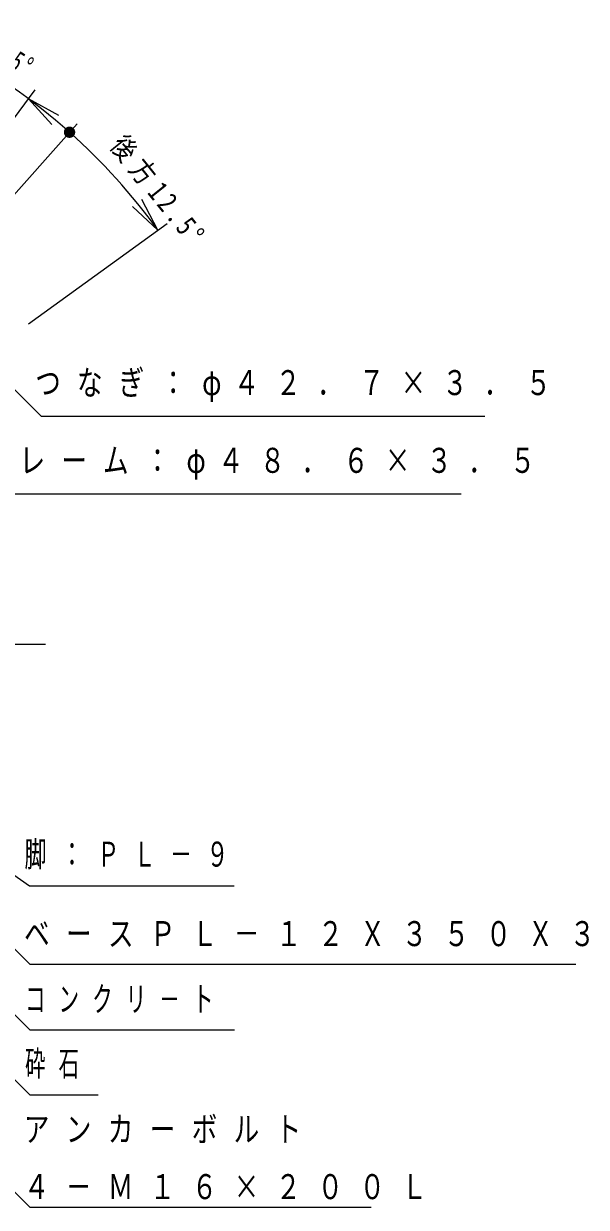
# Model space of a CAD drawing. Units: millimetres on the paper. Extents: x -365 to 0, y -26 to 257.
# Drawn here: x -160.1 to -110.6, y 65.5 to 169.5 of the extents above; entities that cross this region are included whole.
import ezdxf

# ---------------------------------------------------------------- set-up
doc = ezdxf.new("R2010")
doc.units = ezdxf.units.MM
doc.layers.add('LY_1', color=7, linetype='Continuous', lineweight=25)
doc.styles.add('ＭＳ ゴシック', font='')
doc.styles.get('ＭＳ ゴシック').set_extended_font_data('MS Gothic')

# ---------------------------------------------------------------- blocks, each defined once
blk = doc.blocks.new('filled_dot')
at = {"color": 0, "linetype": 'Continuous', "lineweight": -2, "const_width": 1.25}
blk.add_lwpolyline([(-0.625, 0, 1), (0.625, 0, 1)], format="xyb", close=True, dxfattribs=at)
blk = doc.blocks.new('open_arrow')
at = {"color": 0, "linetype": 'Continuous', "lineweight": -2}
blk.add_lwpolyline([(7.5, 1.25), (0, 0), (7.5, -1.25)], dxfattribs=at)

msp = doc.modelspace()

# ---------------------------------------------------------------- linework, layer by layer
at = {"layer": 'LY_1', "lineweight": 13}
for p, q in [((-168.009, 151.633), (-159.035, 163.697)), ((-165.356, 149.474), (-155.365, 160.709)), ((-165.356, 149.474), (-155.365, 160.709)), ((-159.631, 143.139), (-147.445, 151.946))]:
    msp.add_line(p, q, dxfattribs=at)
for points in [[(-169.445, 145.931), (-158.535, 135.02), (-119.535, 135.02)], [(-175.611, 140.214), (-163.589, 128.191), (-121.589, 128.191)], [(-189.517, 119.151), (-182.402, 114.995), (-158.15, 114.995)], [(-184.946, 111.589), (-159.546, 93.782), (-141.546, 93.782)], [(-176.189, 103.547), (-159.523, 86.881), (-111.523, 86.881)], [(-189.089, 95.097), (-159.523, 65.531), (-129.523, 65.531)], [(-172.439, 94.027), (-159.523, 81.111), (-141.523, 81.111)], [(-170.55, 86.429), (-159.523, 75.402), (-153.523, 75.402)]]:
    msp.add_lwpolyline(points, dxfattribs=at)
for start, end in [(48.35606, 62.21792), (35.85607, 48.35607)]:
    msp.add_arc((-191.412, 120.171), 53.248, start, end, dxfattribs=at)

# ---------------------------------------------------------------- block references
for name, p, xscale, yscale, rotation in [('open_arrow', (-159.632, 162.895), 0.399, 0.399, 321.7), ('filled_dot', (-156.029, 159.962), 0.4, 0.4, 316.7), ('filled_dot', (-156.029, 159.962), 0.399, 0.399, 140), ('open_arrow', (-148.256, 151.361), 0.4, 0.4, 127.5)]:
    msp.add_blockref(name, p, dxfattribs=dict(at, xscale=xscale, yscale=yscale, rotation=rotation))

# ---------------------------------------------------------------- texts
at = {"layer": 'LY_1', "char_height": 1.833, "attachment_point": 8, "style": 'ＭＳ ゴシック'}
for s, insert, rotation in [('\\T1.33;\\W0.65;前方5°', (-162.581, 166.123), 327.895), ('\\T1.32;\\W0.8;後方12.5°', (-149.116, 154.139), 308.768)]:
    msp.add_mtext(s, dxfattribs=dict(at, insert=insert, rotation=rotation))
at = {"layer": 'LY_1', "char_height": 2.199, "attachment_point": 4, "style": 'ＭＳ ゴシック'}
for s, insert in [('\\T1.63;\\W0.75;つなぎ：φ４２．７×３．５', (-159.042, 137.67)), ('\\T1.63;\\W0.75;フレーム：φ４８．６×３．５', (-164.089, 130.841)), ('\\T1.64;\\W0.65;脚：ＰＬ－９', (-159.987, 96.432)), ('\\T1.64;\\W0.75;ベースＰＬ－１２Ｘ３５０Ｘ３５０', (-160.025, 89.531)), ('\\T1.64;\\W0.6;コンクリ－ト', (-159.94, 83.761)), ('\\T1.64;\\W0.6;砕石', (-159.94, 78.052)), ('\\T1.64;\\W0.75;アンカーボルト', (-160.047, 72.331)), ('\\T1.64;\\W0.75;４－Ｍ１６×２００Ｌ', (-160.047, 67.331))]:
    msp.add_mtext(s, dxfattribs=dict(at, insert=insert))

doc.saveas('drawing.dxf')
